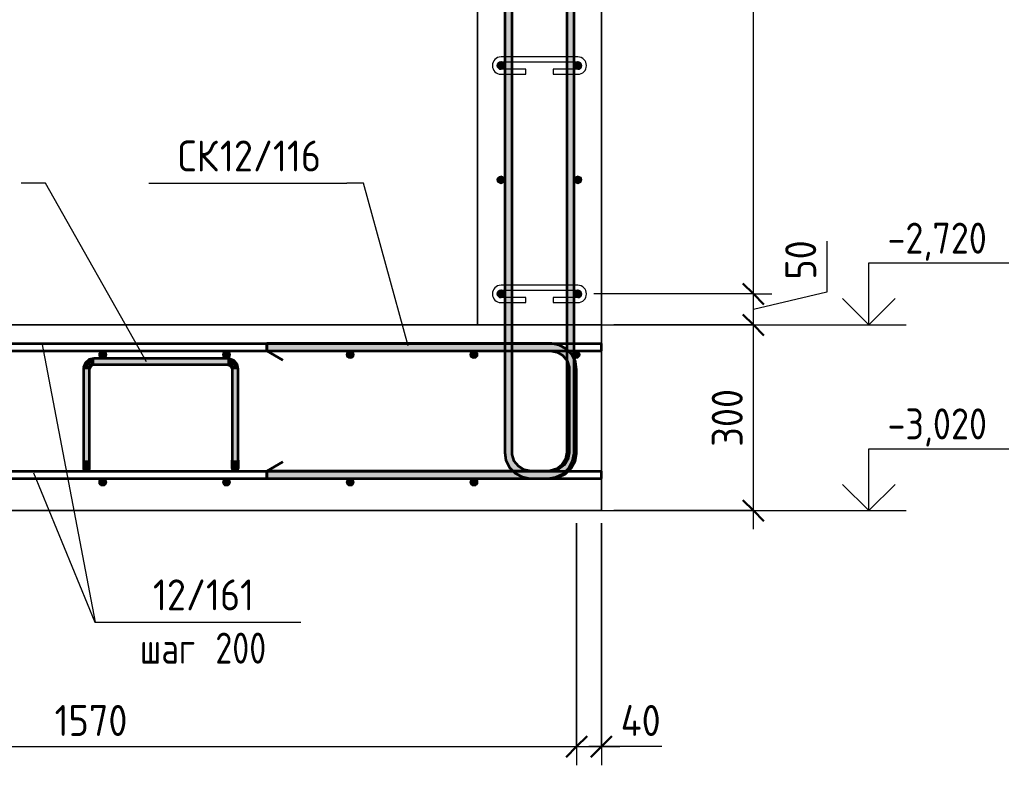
# Model space of a CAD drawing. Header units: millimetres. Extents: x 40349 to 61836, y -34600 to -479.
# Drawn here: x 47368 to 48974, y -3431 to -2227 of the extents above; entities that cross this region are included whole.
import ezdxf

# ---------------------------------------------------------------- set-up
doc = ezdxf.new("R2010")
doc.units = ezdxf.units.MM
for name, color, linetype, lineweight in [('AA_Dim', 7, 'Continuous', 9), ('AA_Dim-20', 7, 'Continuous', 9), ('AA_Oformlenie', 7, 'Continuous', 9), ('AA_Vinoska', 7, 'Continuous', 9), ('AA_Visotnaya otmetka', 7, 'Continuous', 9), ('AF_Stena_Опалубка', 253, 'Continuous', 20), ('KR_Armatura', 7, 'Continuous', 20), ('KR_Armatura_Tonkie', 7, 'Continuous', 20), ('KR_Fundament', 7, 'Continuous', 20)]:
    doc.layers.add(name, color=color, linetype=linetype, lineweight=lineweight)
doc.styles.add('ISOCPEUR', font='isocpeur.TTF', dxfattribs={"width": 0.9, "height": 50})
doc.styles.add('ISOCPEUR_1', font='isocpeur.TTF', dxfattribs={"width": 0.8, "height": 50})
doc.styles.add('ISOCPEUR_3', font='isocpeur.TTF', dxfattribs={"width": 0.85, "height": 50})
doc.dimstyles.new('00_Точн_3_знака__прозр_', dxfattribs={"dimscale": 304.8, "dimtxt": 50.137748, "dimasz": 0.111549, "dimexe": 0.098425, "dimexo": 0.065617, "dimgap": 0.006562, "dimtad": 1, "dimdec": 3, "dimrnd": 0.001, "dimdsep": 46, "dimtxsty": 'ISOCPEUR', "dimblk1": 'OBLIQUE', "dimblk2": 'OBLIQUE', "dimsah": 1, "dimcen": 0.09, "dimdle": 0.098425, "dimazin": 0, "dimtfac": 1, "dimtdec": 4, "dimtix": 1, "dimtmove": 1, "dimatfit": 3, "dimfxl": 1, "dimtvp": 1, "dimtolj": 1, "dimtzin": 0, "dimlwd": 18, "dimlwe": 18, "dimarcsym": 2})
doc.dimstyles.new('00_Точн_3_знака__прозр__1', dxfattribs={"dimscale": 304.8, "dimtxt": 50.137748, "dimasz": 0.111549, "dimexe": 0.098425, "dimexo": 0.065617, "dimgap": 0.006562, "dimtad": 1, "dimdec": 3, "dimrnd": 0.001, "dimdsep": 46, "dimtxsty": 'ISOCPEUR', "dimblk1": 'OBLIQUE', "dimblk2": 'OBLIQUE', "dimsah": 1, "dimcen": 0.09, "dimdle": 0.098425, "dimazin": 0, "dimtfac": 1, "dimtdec": 4, "dimtix": 1, "dimtmove": 0, "dimatfit": 3, "dimfxl": 1, "dimtvp": 1, "dimtolj": 1, "dimtzin": 0, "dimlwd": 18, "dimlwe": 18, "dimarcsym": 2})
doc.dimstyles.new('05_Округл_5мм__прозр_', dxfattribs={"dimscale": 304.8, "dimtxt": 50.137748, "dimasz": 0.111549, "dimexe": 0.098425, "dimexo": 0.065617, "dimgap": 0.006562, "dimtad": 1, "dimdec": 0, "dimrnd": 5, "dimdsep": 46, "dimtxsty": 'ISOCPEUR', "dimblk1": 'OBLIQUE', "dimblk2": 'OBLIQUE', "dimsah": 1, "dimcen": 0.09, "dimdle": 0.098425, "dimazin": 0, "dimtfac": 1, "dimtdec": 4, "dimtix": 1, "dimtmove": 1, "dimatfit": 3, "dimfxl": 1, "dimtvp": 1, "dimtolj": 1, "dimtzin": 0, "dimlwd": 18, "dimlwe": 18, "dimarcsym": 2})
doc.dimstyles.new('05_Округл_5мм__прозр__1', dxfattribs={"dimscale": 304.8, "dimtxt": 50.137748, "dimasz": 0.111549, "dimexe": 0.098425, "dimexo": 0.065617, "dimgap": 0.006562, "dimtad": 1, "dimdec": 0, "dimrnd": 5, "dimdsep": 46, "dimtxsty": 'ISOCPEUR', "dimblk1": 'OBLIQUE', "dimblk2": 'OBLIQUE', "dimsah": 1, "dimcen": 0.09, "dimdle": 0.098425, "dimazin": 0, "dimtfac": 1, "dimtdec": 4, "dimtix": 1, "dimtmove": 0, "dimatfit": 3, "dimfxl": 1, "dimtvp": 1, "dimtolj": 1, "dimtzin": 0, "dimlwd": 18, "dimlwe": 18, "dimarcsym": 2})

# ---------------------------------------------------------------- blocks, each defined once
blk = doc.blocks.new('351_Ряд стержней П переменный шаг _НесАрм_РабПлоск_ - Тип 1-3823003-Разрез 2 Арм')
at = {"layer": 'KR_Armatura_Tonkie', "lineweight": 35}
h = blk.add_hatch(color=256, dxfattribs=at)
h.paths.add_polyline_path([(33115, -2926), (33121, -2926), (33120.8, -2762), (33109, -2762), (33109.2, -2926), (33113.4, -2926)])
h.paths.add_polyline_path([(33110.8, -2750), (33121, -2750), (33120.8, -840), (33109, -840), (33109.2, -2750), (33110.7, -2750)])
h = blk.add_hatch(color=256, dxfattribs=at)
h.paths.add_polyline_path([(33213, -2926), (33213, -2792), (33211.9, -2784.1), (33209, -2777.3), (33209.2, -2926), (33212, -2926)])
h.paths.add_polyline_path([(33221, -2774.9), (33220.8, -840), (33209, -840), (33209.2, -2759.6), (33212.7, -2762.3), (33219.4, -2771), (33220.8, -2774.5)])
for points in [[(33151, -2956), (33143.2, -2955), (33135.4, -2951.5), (33129.4, -2946.7), (33124.9, -2940.7), (33122, -2933.8), (33120.8, -2926), (33109, -2926), (33110.4, -2936.9), (33114.6, -2947), (33121.7, -2956), (33144.6, -2956)], [(33179, -2956), (33183, -2956), (33191.5, -2954.7), (33198.4, -2951.7), (33204.7, -2946.6), (33209, -2941), (33212, -2933.8), (33213, -2926), (33209, -2926), (33208, -2933.8), (33204.6, -2941.5), (33199.7, -2947.6), (33193.7, -2952.1), (33186.8, -2955), (33179.8, -2955.9)]]:
    blk.add_hatch(color=256, dxfattribs=at).paths.add_polyline_path(points)
for p, q in [((33109, -840), (33109, -2926)), ((33121, -2926), (33121, -840)), ((33209, -840), (33209, -2926)), ((33221, -2926), (33221, -840)), ((33179, -2956), (33151, -2956)), ((33151, -2968), (33179, -2968))]:
    blk.add_line(p, q, dxfattribs=at)
at = {"layer": 'KR_Armatura_Tonkie', "lineweight": 35, "flags": 128}
for points in [[(33109, -2926), (33111, -2938.7), (33116.7, -2950.2), (33125.6, -2959.4), (33136.9, -2965.5), (33149.5, -2968), (33151, -2968)], [(33151, -2956), (33140.3, -2954), (33131.1, -2948.4), (33124.4, -2939.9), (33121.2, -2929.5), (33121, -2926)], [(33179, -2968), (33191.7, -2966), (33203.2, -2960.3), (33212.4, -2951.4), (33218.5, -2940.1), (33221, -2927.5), (33221, -2926)], [(33209, -2926), (33207, -2936.7), (33201.4, -2945.9), (33192.9, -2952.6), (33182.5, -2955.8), (33179, -2956)]]:
    blk.add_lwpolyline(points, dxfattribs=at)
blk = doc.blocks.new('261_Лягушка _НесАрм_РабПлоск_ - 10 А240-3817849-Разрез 2 Арм')
at = {"layer": 'KR_Armatura_Tonkie'}
for points in [[(32432.7, -2791.5), (32433.8, -2791.5), (32437.4, -2782.7), (32446.3, -2779), (32446.2, -2774), (32441.4, -2774.7), (32436.9, -2776.7), (32433.7, -2779.5), (32430.9, -2783.7), (32429.4, -2787.1), (32428.9, -2791.5), (32432.5, -2791.5)], [(32446.3, -2779), (32661.3, -2779), (32661.3, -2774), (32446.3, -2774.2), (32446.3, -2777.7)], [(32678.1, -2791.5), (32678.8, -2791.5), (32678.1, -2786.6), (32676.1, -2782.1), (32673.3, -2779), (32667.8, -2775.5), (32665.7, -2774.6), (32661.3, -2774.2), (32661.3, -2779), (32670.2, -2782.8), (32673.8, -2791.5), (32677.4, -2791.5)], [(32433.8, -2938.5), (32433.8, -2791.5), (32428.8, -2791.5), (32428.9, -2938.5), (32432.5, -2938.5)], [(32437.4, -2791.5), (32438.8, -2791.5), (32440.9, -2785.9), (32446.3, -2783.8), (32446.2, -2779), (32437.4, -2782.8), (32433.8, -2791.5), (32437.3, -2791.5)], [(32433.8, -2938.5), (32438.8, -2938.5), (32438.6, -2791.5), (32433.8, -2791.5), (32433.8, -2938.1)], [(32661.3, -2784), (32661.3, -2779), (32446.3, -2779), (32446.3, -2784), (32660.3, -2784)], [(32668.9, -2791.5), (32673.8, -2791.5), (32670.1, -2782.7), (32661.3, -2779), (32661.3, -2784), (32666.9, -2786.1), (32668.8, -2791.5)], [(32672.5, -2938.5), (32673.8, -2938.5), (32673.8, -2791.5), (32668.8, -2791.5), (32668.9, -2938.5), (32671.3, -2938.5)], [(32675.1, -2938.5), (32678.8, -2938.5), (32678.6, -2791.5), (32673.8, -2791.5), (32673.8, -2938.5)], [(32433.8, -2956), (32433.8, -2938.5), (32428.8, -2938.5), (32428.9, -2948.9), (32428.9, -2952.1), (32428.9, -2952.3), (32429.4, -2953.5), (32430.4, -2954.7), (32431.3, -2955.3), (32432.5, -2955.8)], [(32433.8, -2956), (32435.1, -2955.8), (32436.3, -2955.3), (32437.3, -2954.5), (32438.1, -2953.5), (32438.7, -2951.8), (32438.7, -2950.4), (32438.7, -2944.9), (32438.6, -2938.5), (32433.8, -2938.5), (32433.8, -2954.7)], [(32668.8, -2951), (32668.9, -2949.7), (32669.5, -2948.5), (32670.2, -2947.5), (32671.3, -2946.7), (32672.5, -2946.2), (32673.8, -2946), (32673.8, -2938.5), (32668.8, -2938.5), (32668.9, -2948.8)], [(32673.8, -2956), (32677.4, -2954.2), (32678.8, -2951), (32677.3, -2947.5), (32673.8, -2946), (32670.2, -2947.5), (32668.8, -2951), (32670.2, -2954.5)], [(32678.6, -2949.7), (32678.6, -2947.5), (32678.6, -2938.5), (32673.8, -2938.5), (32673.8, -2946), (32675.1, -2946.2), (32676.3, -2946.7), (32677.7, -2948), (32678.3, -2948.9)]]:
    blk.add_hatch(color=256, dxfattribs=at).paths.add_polyline_path(points)
at = {"layer": 'KR_Armatura'}
for start, end in [(90, 270), (270, 90)]:
    blk.add_arc((32673.8, -2951), 5, start, end, dxfattribs=at)
at = {"layer": 'KR_Armatura_Tonkie', "lineweight": 35}
for p, q in [((32661.3, -2774), (32446.3, -2774)), ((32428.8, -2791.5), (32428.8, -2938.5)), ((32438.8, -2938.5), (32438.8, -2791.5)), ((32446.3, -2784), (32661.3, -2784)), ((32668.8, -2791.5), (32668.8, -2938.5)), ((32678.8, -2938.5), (32678.8, -2791.5))]:
    blk.add_line(p, q, dxfattribs=at)
at = {"layer": 'KR_Armatura_Tonkie', "lineweight": 35, "flags": 128}
for points in [[(32446.3, -2774), (32438.3, -2775.9), (32432, -2781.3), (32429, -2789), (32428.8, -2791.5)], [(32678.8, -2791.5), (32676.8, -2783.5), (32671.4, -2777.3), (32663.8, -2774.2), (32661.3, -2774)], [(32438.8, -2791.5), (32440.7, -2786.5), (32445.4, -2784.1), (32446.3, -2784)], [(32661.3, -2784), (32666.3, -2785.9), (32668.7, -2790.6), (32668.8, -2791.5)], [(32428.8, -2938.5), (32428.8, -2945.2), (32428.8, -2949.8), (32428.8, -2951)], [(32438.8, -2951), (32438.8, -2949.1), (32438.8, -2943.9), (32438.8, -2938.5)], [(32668.8, -2951), (32668.8, -2949.1), (32668.8, -2943.9), (32668.8, -2938.5)], [(32668.8, -2951), (32670.6, -2947.1), (32673.8, -2946)], [(32673.8, -2956), (32669.9, -2954.1), (32668.8, -2951)], [(32673.8, -2946), (32677.7, -2947.9), (32678.8, -2951)], [(32678.8, -2951), (32676.9, -2954.9), (32673.8, -2956)], [(32678.8, -2938.5), (32678.8, -2945.2), (32678.8, -2949.8), (32678.8, -2951)]]:
    blk.add_lwpolyline(points, dxfattribs=at)
at = {"layer": 'KR_Armatura_Tonkie', "lineweight": 35}
for start, end in [(90, 270), (270, 90)]:
    blk.add_arc((32433.8, -2951), 5, start, end, dxfattribs=at)
blk = doc.blocks.new('350_Стержень П торец СК-СГ _НесАрм_РабПлоск_ - 350_Стержень П торец СК-СГ _НесАрм_РабПлоск_-V2-Разрез 2 Арм')
at = {"layer": 'KR_Armatura_Tonkie', "lineweight": 35}
for points in [[(32870.1, -2762), (33183, -2761.8), (33183, -2750), (32725, -2750.2), (32725, -2762)], [(33213.8, -2792), (33225, -2792), (33223.6, -2781.1), (33219.2, -2770.7), (33212.7, -2762.3), (33204, -2755.6), (33193.9, -2751.4), (33183, -2750.2), (33183, -2762), (33190.8, -2763), (33198.2, -2766.1), (33204.2, -2770.8), (33209.1, -2777.3), (33212, -2784.3), (33213.2, -2792)], [(33216.5, -2926), (33225, -2926), (33224.8, -2792), (33213, -2792), (33213.2, -2926), (33216, -2926)], [(33183, -2968), (33193.9, -2966.6), (33204.3, -2962.2), (33212.7, -2955.7), (33219.4, -2947), (33223.6, -2936.9), (33224.8, -2926), (33213, -2926), (33212, -2933.8), (33208.9, -2941.2), (33204.2, -2947.2), (33197.6, -2952.1), (33190.7, -2955), (33183, -2956.2), (33183, -2967.8)], [(32725, -2968), (33183, -2967.8), (33183, -2956), (32725, -2956.2), (32725, -2967.8)]]:
    blk.add_hatch(color=256, dxfattribs=at).paths.add_polyline_path(points)
for p, q in [((33183, -2750), (32725, -2750)), ((32725, -2762), (32725, -2750)), ((32725, -2750), (32725, -2762)), ((32725, -2762), (33183, -2762)), ((32725, -2762), (32751, -2777)), ((33213, -2792), (33213, -2926)), ((33225, -2926), (33225, -2792)), ((32725, -2956), (32751, -2941)), ((33183, -2956), (32725, -2956)), ((32725, -2956), (32725, -2968)), ((32725, -2968), (32725, -2956)), ((32725, -2968), (33183, -2968))]:
    blk.add_line(p, q, dxfattribs=at)
at = {"layer": 'KR_Armatura_Tonkie', "lineweight": 35, "flags": 128}
for points in [[(33225, -2792), (33223, -2779.3), (33217.3, -2767.8), (33208.4, -2758.6), (33197.1, -2752.5), (33184.5, -2750), (33183, -2750)], [(33183, -2762), (33193.7, -2764), (33202.9, -2769.6), (33209.6, -2778.1), (33212.8, -2788.5), (33213, -2792)], [(33183, -2968), (33195.7, -2966), (33207.2, -2960.3), (33216.4, -2951.4), (33222.5, -2940.1), (33225, -2927.5), (33225, -2926)], [(33213, -2926), (33211, -2936.7), (33205.4, -2945.9), (33196.9, -2952.6), (33186.5, -2955.8), (33183, -2956)]]:
    blk.add_lwpolyline(points, dxfattribs=at)
blk = doc.blocks.new('079_Шпилька _ЭлУзла_ - d6 А240-3831128-Разрез 2 Арм')
at = {"layer": 'AA_Oformlenie'}
for p, q in [((33227, -2656), (33103, -2656)), ((33103, -2664), (33227, -2664)), ((33143, -2676), (33103, -2676)), ((33143, -2684), (33143, -2676)), ((33227, -2676), (33187, -2676)), ((33187, -2676), (33187, -2684)), ((33103, -2684), (33143, -2684)), ((33187, -2684), (33227, -2684))]:
    blk.add_line(p, q, dxfattribs=at)
for centre, radius, start, end in [((33103, -2670), 14, 90, 270), ((33103, -2670), 6, 90, 270), ((33227, -2670), 14, 270, 90), ((33227, -2670), 6, 270, 90)]:
    blk.add_arc(centre, radius, start, end, dxfattribs=at)
blk = doc.blocks.new('DIMBLOCK39-Разрез 2 Арм')
at = {"layer": 'AA_Dim-20', "lineweight": 30}
for p, q in [((48552.6, -2670), (48535.6, -2653)), ((48552.6, -2670), (48569.6, -2687)), ((48552.6, -2720), (48535.6, -2703)), ((48552.6, -2720), (48569.6, -2737)), ((48552.6, -3020), (48535.6, -3003)), ((48552.6, -3020), (48569.6, -3037))]:
    blk.add_line(p, q, dxfattribs=at)
at = {"layer": 'AA_Dim-20', "lineweight": 18}
for p, q in [((48552.6, -2670), (48295.2, -2670)), ((48552.6, -2670), (48582.6, -2670)), ((48552.6, -2720), (48327.2, -2720)), ((48552.6, -3050), (48552.6, -2720)), ((48552.6, -2720), (48582.6, -2720)), ((48552.6, -3020), (48327.2, -3020)), ((48552.6, -3020), (48582.6, -3020))]:
    blk.add_line(p, q, dxfattribs=at)
at = {"layer": 'AA_Dim-20', "color": 0, "lineweight": 18, "insert": (48485.4, -2916.8), "char_height": 50, "width": 112.384, "attachment_point": 1, "rotation": 90, "line_spacing_factor": 1.135194, "style": 'ISOCPEUR'}
blk.add_mtext('300', dxfattribs=at)
blk = doc.blocks.new('_None')
blk = doc.blocks.new('DIMBLOCK40-Разрез 2 Арм')
at = {"layer": 'AA_Dim-20', "lineweight": 18}
for p, q in [((48671.2, -2584.5), (48671.2, -2666.9)), ((48552.6, -2670), (48295.2, -2670)), ((48671.2, -2666.9), (48552.6, -2695)), ((48552.6, -2720), (48552.6, -2670)), ((48552.6, -2670), (48582.6, -2670)), ((48552.6, -2720), (48327.2, -2720)), ((48552.6, -2720), (48582.6, -2720))]:
    blk.add_line(p, q, dxfattribs=at)
at = {"layer": 'AA_Dim-20', "lineweight": 30}
for p, q in [((48552.6, -2670), (48535.6, -2653)), ((48552.6, -2670), (48569.6, -2687)), ((48552.6, -2720), (48535.6, -2703)), ((48552.6, -2720), (48569.6, -2737))]:
    blk.add_line(p, q, dxfattribs=at)
at = {"layer": 'AA_Dim-20', "color": 0, "lineweight": 18, "insert": (48604.1, -2646.9), "char_height": 50, "width": 74.923, "attachment_point": 1, "rotation": 90, "line_spacing_factor": 1.135194, "style": 'ISOCPEUR'}
blk.add_mtext('50', dxfattribs=at)
blk = doc.blocks.new('DIMBLOCK41-Разрез 2 Арм')
at = {"layer": 'AA_Dim-20', "lineweight": 30}
for p, q in [((48552.6, -851), (48535.6, -834)), ((48552.6, -851), (48569.6, -868)), ((48552.6, -1010.4), (48535.6, -993.4)), ((48552.6, -1010.4), (48569.6, -1027.4)), ((48552.6, -2670), (48535.6, -2653)), ((48552.6, -2670), (48569.6, -2687))]:
    blk.add_line(p, q, dxfattribs=at)
at = {"layer": 'AA_Dim-20', "lineweight": 18}
for p, q in [((48552.6, -851), (48295.2, -851)), ((48552.6, -851), (48582.6, -851)), ((48552.6, -1010.4), (48295.2, -1010.4)), ((48552.6, -2670), (48552.6, -1010.4)), ((48552.6, -1010.4), (48582.6, -1010.4)), ((48552.6, -2670), (48295.2, -2670)), ((48552.6, -2670), (48582.6, -2670))]:
    blk.add_line(p, q, dxfattribs=at)
at = {"layer": 'AA_Dim-20', "color": 0, "lineweight": 18, "insert": (48485.4, -1986.8), "char_height": 50, "width": 351.91, "attachment_point": 1, "rotation": 90, "line_spacing_factor": 1.135194, "style": 'ISOCPEUR'}
blk.add_mtext('9х185=1660', dxfattribs=at)
blk = doc.blocks.new('042_М_Арматуры - Диам длина поз _ Комментарий-2260297-Разрез 2 Арм')
at = {"layer": 'AA_Vinoska'}
blk.add_line((32596.7, -704), (32916.7, -704), dxfattribs=at)
blk = doc.blocks.new('DIMBLOCK51-Разрез 2 Арм')
at = {"layer": 'AA_Dim-20', "lineweight": 18}
for p, q in [((46697.2, -3040), (46697.2, -3431)), ((46697.2, -3401), (46697.2, -3040)), ((48267.2, -3040), (48267.2, -3431)), ((48267.2, -3401), (48267.2, -3040)), ((46697.2, -3401), (48267.2, -3401))]:
    blk.add_line(p, q, dxfattribs=at)
at = {"layer": 'AA_Dim-20', "lineweight": 30}
for p, q in [((46697.2, -3401), (46714.2, -3384)), ((48267.2, -3401), (48284.2, -3384)), ((46697.2, -3401), (46680.2, -3418)), ((48267.2, -3401), (48250.2, -3418))]:
    blk.add_line(p, q, dxfattribs=at)
at = {"layer": 'AA_Dim-20', "color": 0, "lineweight": 18, "insert": (47424.5, -3333.9), "char_height": 50, "width": 138.494, "attachment_point": 1, "line_spacing_factor": 1.135194, "style": 'ISOCPEUR'}
blk.add_mtext('1570', dxfattribs=at)
blk = doc.blocks.new('_Oblique')
at = {"color": 0, "linetype": 'ByBlock', "lineweight": -2}
blk.add_line((-0.5, -0.5), (0.5, 0.5), dxfattribs=at)
blk = doc.blocks.new('DIMBLOCK52-Разрез 2 Арм')
at = {"layer": 'AA_Dim-20', "lineweight": 18}
for p, q in [((48267.2, -3040), (48267.2, -3431)), ((48267.2, -3401), (48267.2, -3040)), ((48307.2, -3040), (48307.2, -3431)), ((48307.2, -3401), (48307.2, -3040)), ((48267.2, -3401), (48337.2, -3401)), ((48318.4, -3401), (48287.2, -3401)), ((48404.6, -3401), (48318.4, -3401))]:
    blk.add_line(p, q, dxfattribs=at)
at = {"layer": 'AA_Dim-20', "lineweight": 30}
for p, q in [((48267.2, -3401), (48284.2, -3384)), ((48307.2, -3401), (48324.2, -3384)), ((48267.2, -3401), (48250.2, -3418)), ((48307.2, -3401), (48290.2, -3418))]:
    blk.add_line(p, q, dxfattribs=at)
at = {"layer": 'AA_Dim-20', "color": 0, "lineweight": 18, "insert": (48338.4, -3333.9), "char_height": 50, "width": 79.464, "attachment_point": 1, "line_spacing_factor": 1.135194, "style": 'ISOCPEUR'}
blk.add_mtext('40', dxfattribs=at)
blk = doc.blocks.new('Высотные отметки - Стрелка вверх-400292-Разрез 2 Арм')
at = {"layer": 'AA_Vinoska'}
for p, q in [((33696.9, -700), (33922.9, -700)), ((33696.9, -800), (33696.9, -700)), ((33696.9, -800), (33654.5, -757.6)), ((33696.9, -800), (33739.3, -757.6)), ((33636.9, -800), (33756.9, -800))]:
    blk.add_line(p, q, dxfattribs=at)

msp = doc.modelspace()

# ---------------------------------------------------------------- hatches: boundary and pattern name
at = {"layer": 'KR_Armatura'}
h = msp.add_hatch(color=256, dxfattribs=at)
edge = h.paths.add_edge_path()
edge.add_arc((48145.2372, -2301.2), 6, 0, 360)
for points in [[(48145.2372, -2307.2), (48150.4333, -2304.2), (48150.4333, -2298.2), (48145.2372, -2295.2), (48140.041, -2298.2), (48140.041, -2304.2)], [(48269.2372, -2307.2), (48274.4333, -2304.2), (48274.4333, -2298.2), (48269.2372, -2295.2), (48264.041, -2298.2), (48264.041, -2304.2)], [(48145.2372, -2491.6), (48150.4333, -2488.6), (48150.4333, -2482.6), (48145.2372, -2479.6), (48140.041, -2482.6), (48140.041, -2488.6)], [(48269.2372, -2491.6), (48274.4333, -2488.6), (48274.4333, -2482.6), (48269.2372, -2479.6), (48264.041, -2482.6), (48264.041, -2488.6)], [(48145.2372, -2676), (48150.4333, -2673), (48150.4333, -2667), (48145.2372, -2664), (48140.041, -2667), (48140.041, -2673)], [(48269.2372, -2676), (48274.4333, -2673), (48274.4333, -2667), (48269.2372, -2664), (48264.041, -2667), (48264.041, -2673)], [(47499.2372, -2773.1962), (47505.2372, -2773.1962), (47508.2372, -2768), (47505.2372, -2762.8038), (47499.2372, -2762.8038), (47496.2372, -2768)], [(47700.4045, -2773.1962), (47704.9872, -2773.1962), (47707.9872, -2768), (47704.9872, -2762.8038), (47698.9872, -2762.8038), (47695.9872, -2768), (47698.9872, -2773.1962)], [(47898.7372, -2773.1962), (47904.7372, -2773.1962), (47907.7372, -2768), (47904.7372, -2762.8038), (47898.7372, -2762.8038), (47895.7372, -2768)], [(48098.4872, -2773.1962), (48104.4872, -2773.1962), (48107.4872, -2768), (48104.4872, -2762.8038), (48098.4872, -2762.8038), (48095.4872, -2768)], [(48263.2372, -2773.1962), (48269.2372, -2773.1962), (48272.2372, -2768), (48269.2372, -2762.8038), (48263.2372, -2762.8038), (48260.2372, -2768)], [(47499.2372, -2979.1962), (47505.2372, -2979.1962), (47508.2372, -2974), (47505.2372, -2968.8038), (47499.2372, -2968.8038), (47496.2372, -2974)], [(47698.9872, -2979.1962), (47704.9872, -2979.1962), (47707.9872, -2974), (47704.9872, -2968.8038), (47698.9872, -2968.8038), (47695.9872, -2974)], [(47898.7372, -2979.1962), (47904.7372, -2979.1962), (47907.7372, -2974), (47904.7372, -2968.8038), (47898.7372, -2968.8038), (47895.7372, -2974)], [(48098.4872, -2979.1962), (48104.4872, -2979.1962), (48107.4872, -2974), (48104.4872, -2968.8038), (48098.4872, -2968.8038), (48095.4872, -2974)]]:
    msp.add_hatch(color=256, dxfattribs=at).paths.add_polyline_path(points)
h = msp.add_hatch(color=256, dxfattribs=at)
edge = h.paths.add_edge_path()
edge.add_arc((48269.2372, -2301.2), 6, 0, 360)
h = msp.add_hatch(color=256, dxfattribs=at)
edge = h.paths.add_edge_path()
edge.add_arc((48145.2372, -2485.6), 6, 0, 360)
h = msp.add_hatch(color=256, dxfattribs=at)
edge = h.paths.add_edge_path()
edge.add_arc((48269.2372, -2485.6), 6, 0, 360)
h = msp.add_hatch(color=256, dxfattribs=at)
edge = h.paths.add_edge_path()
edge.add_arc((48145.2372, -2670), 6, 0, 360)
h = msp.add_hatch(color=256, dxfattribs=at)
edge = h.paths.add_edge_path()
edge.add_arc((48269.2372, -2670), 6, 0, 360)
h = msp.add_hatch(color=256, dxfattribs=at)
edge = h.paths.add_edge_path()
edge.add_arc((47502.2372, -2768), 6, 0, 360)
h = msp.add_hatch(color=256, dxfattribs=at)
edge = h.paths.add_edge_path()
edge.add_arc((47701.9872, -2768), 6, 0, 360)
h = msp.add_hatch(color=256, dxfattribs=at)
edge = h.paths.add_edge_path()
edge.add_arc((47901.7372, -2768), 6, 0, 360)
h = msp.add_hatch(color=256, dxfattribs=at)
edge = h.paths.add_edge_path()
edge.add_arc((48101.4872, -2768), 6, 0, 360)
h = msp.add_hatch(color=256, dxfattribs=at)
edge = h.paths.add_edge_path()
edge.add_arc((48266.2372, -2768), 6, 0, 360)
h = msp.add_hatch(color=256, dxfattribs=at)
edge = h.paths.add_edge_path()
edge.add_arc((47502.2372, -2974), 6, 0, 360)
h = msp.add_hatch(color=256, dxfattribs=at)
edge = h.paths.add_edge_path()
edge.add_arc((47701.9872, -2974), 6, 0, 360)
h = msp.add_hatch(color=256, dxfattribs=at)
edge = h.paths.add_edge_path()
edge.add_arc((47901.7372, -2974), 6, 0, 360)
h = msp.add_hatch(color=256, dxfattribs=at)
edge = h.paths.add_edge_path()
edge.add_arc((48101.4872, -2974), 6, 0, 360)

# ---------------------------------------------------------------- linework, layer by layer
at = {"layer": 'AA_Vinoska'}
for p, q in [((47409.8169, -2491.1508), (47370.787, -2491.1508)), ((47572.6254, -2779.6266), (47409.8169, -2491.1508)), ((47923.28, -2491.1508), (47896.4841, -2491.1508)), ((47995.3919, -2753.7487), (47923.28, -2491.1508)), ((47403.8247, -2748.7207), (47489.8364, -3200.0531)), ((47390.3553, -2958.8184), (47489.4904, -3200.0531)), ((47489.4904, -3200.0531), (47502.2374, -3200.0531)), ((47489.8364, -3200.0531), (47502.2374, -3200.0531))]:
    msp.add_line(p, q, dxfattribs=at)
at = {"layer": 'AA_Visotnaya otmetka'}
for p, q in [((48035.3274, -2720), (48604.8858, -2720)), ((48604.8858, -2720), (48739.1389, -2720)), ((48189.9218, -3020), (48641.5003, -3020)), ((48641.5003, -3020), (48739.1389, -3020))]:
    msp.add_line(p, q, dxfattribs=at)
at = {"layer": 'AF_Stena_Опалубка'}
for p, q in [((48107.2372, -2720), (48107.2372, -800)), ((48107.2372, -800), (48107.2372, -2720)), ((48307.2372, -800), (48307.2372, -2720)), ((48307.2372, -2720), (48307.2372, -800)), ((48307.2372, -2720), (48107.2372, -2720)), ((48107.2372, -2720), (48307.2372, -2720))]:
    msp.add_line(p, q, dxfattribs=at)
at = {"layer": 'KR_Armatura'}
for p, q in [((48145.2372, -2295.2), (48140.041, -2298.2)), ((48150.4333, -2298.2), (48145.2372, -2295.2)), ((48269.2372, -2295.2), (48264.041, -2298.2)), ((48274.4333, -2298.2), (48269.2372, -2295.2)), ((48140.041, -2298.2), (48140.041, -2304.2)), ((48140.041, -2304.2), (48145.2372, -2307.2)), ((48145.2372, -2307.2), (48150.4333, -2304.2)), ((48150.4333, -2304.2), (48150.4333, -2298.2)), ((48264.041, -2298.2), (48264.041, -2304.2)), ((48264.041, -2304.2), (48269.2372, -2307.2)), ((48269.2372, -2307.2), (48274.4333, -2304.2)), ((48274.4333, -2304.2), (48274.4333, -2298.2)), ((48145.2372, -2479.6), (48140.041, -2482.6)), ((48140.041, -2482.6), (48140.041, -2488.6)), ((48150.4333, -2482.6), (48145.2372, -2479.6)), ((48150.4333, -2488.6), (48150.4333, -2482.6)), ((48269.2372, -2479.6), (48264.041, -2482.6)), ((48264.041, -2482.6), (48264.041, -2488.6)), ((48274.4333, -2482.6), (48269.2372, -2479.6)), ((48274.4333, -2488.6), (48274.4333, -2482.6)), ((48140.041, -2488.6), (48145.2372, -2491.6)), ((48145.2372, -2491.6), (48150.4333, -2488.6)), ((48264.041, -2488.6), (48269.2372, -2491.6)), ((48269.2372, -2491.6), (48274.4333, -2488.6)), ((48145.2372, -2664), (48140.041, -2667)), ((48150.4333, -2667), (48145.2372, -2664)), ((48269.2372, -2664), (48264.041, -2667)), ((48274.4333, -2667), (48269.2372, -2664)), ((48140.041, -2667), (48140.041, -2673)), ((48140.041, -2673), (48145.2372, -2676)), ((48145.2372, -2676), (48150.4333, -2673)), ((48150.4333, -2673), (48150.4333, -2667)), ((48264.041, -2667), (48264.041, -2673)), ((48264.041, -2673), (48269.2372, -2676)), ((48269.2372, -2676), (48274.4333, -2673)), ((48274.4333, -2673), (48274.4333, -2667)), ((47499.2372, -2762.8038), (47496.2372, -2768)), ((47496.2372, -2768), (47499.2372, -2773.1962)), ((47505.2372, -2762.8038), (47499.2372, -2762.8038)), ((47499.2372, -2773.1962), (47505.2372, -2773.1962)), ((47508.2372, -2768), (47505.2372, -2762.8038)), ((47505.2372, -2773.1962), (47508.2372, -2768)), ((47698.9872, -2762.8038), (47695.9872, -2768)), ((47695.9872, -2768), (47698.9872, -2773.1962)), ((47704.9872, -2762.8038), (47698.9872, -2762.8038)), ((47698.9872, -2773.1962), (47700.4045, -2773.1962)), ((47700.4045, -2773.1962), (47704.9872, -2773.1962)), ((47707.9872, -2768), (47704.9872, -2762.8038)), ((47704.9872, -2773.1962), (47707.9872, -2768)), ((47898.7372, -2762.8038), (47895.7372, -2768)), ((47895.7372, -2768), (47898.7372, -2773.1962)), ((47904.7372, -2762.8038), (47898.7372, -2762.8038)), ((47898.7372, -2773.1962), (47904.7372, -2773.1962)), ((47907.7372, -2768), (47904.7372, -2762.8038)), ((47904.7372, -2773.1962), (47907.7372, -2768)), ((48098.4872, -2762.8038), (48095.4872, -2768)), ((48095.4872, -2768), (48098.4872, -2773.1962)), ((48104.4872, -2762.8038), (48098.4872, -2762.8038)), ((48098.4872, -2773.1962), (48104.4872, -2773.1962)), ((48107.4872, -2768), (48104.4872, -2762.8038)), ((48104.4872, -2773.1962), (48107.4872, -2768)), ((48263.2372, -2762.8038), (48260.2372, -2768)), ((48260.2372, -2768), (48263.2372, -2773.1962)), ((48269.2372, -2762.8038), (48263.2372, -2762.8038)), ((48263.2372, -2773.1962), (48269.2372, -2773.1962)), ((48272.2372, -2768), (48269.2372, -2762.8038)), ((48269.2372, -2773.1962), (48272.2372, -2768)), ((47499.2372, -2968.8038), (47496.2372, -2974)), ((47505.2372, -2968.8038), (47499.2372, -2968.8038)), ((47508.2372, -2974), (47505.2372, -2968.8038)), ((47698.9872, -2968.8038), (47695.9872, -2974)), ((47704.9872, -2968.8038), (47698.9872, -2968.8038)), ((47707.9872, -2974), (47704.9872, -2968.8038)), ((47898.7372, -2968.8038), (47895.7372, -2974)), ((47904.7372, -2968.8038), (47898.7372, -2968.8038)), ((47907.7372, -2974), (47904.7372, -2968.8038)), ((48098.4872, -2968.8038), (48095.4872, -2974)), ((48104.4872, -2968.8038), (48098.4872, -2968.8038)), ((48107.4872, -2974), (48104.4872, -2968.8038)), ((47496.2372, -2974), (47499.2372, -2979.1962)), ((47499.2372, -2979.1962), (47505.2372, -2979.1962)), ((47505.2372, -2979.1962), (47508.2372, -2974)), ((47695.9872, -2974), (47698.9872, -2979.1962)), ((47698.9872, -2979.1962), (47704.9872, -2979.1962)), ((47704.9872, -2979.1962), (47707.9872, -2974)), ((47895.7372, -2974), (47898.7372, -2979.1962)), ((47898.7372, -2979.1962), (47904.7372, -2979.1962)), ((47904.7372, -2979.1962), (47907.7372, -2974)), ((48095.4872, -2974), (48098.4872, -2979.1962)), ((48098.4872, -2979.1962), (48104.4872, -2979.1962)), ((48104.4872, -2979.1962), (48107.4872, -2974))]:
    msp.add_line(p, q, dxfattribs=at)
for centre in [(48145.2372, -2301.2), (48269.2372, -2301.2), (48145.2372, -2485.6), (48269.2372, -2485.6), (48145.2372, -2670), (48269.2372, -2670), (47502.2372, -2768), (47701.9872, -2768), (47901.7372, -2768), (48101.4872, -2768), (48266.2372, -2768), (47502.2372, -2974), (47701.9872, -2974), (47901.7372, -2974), (48101.4872, -2974)]:
    msp.add_circle(centre, 6, dxfattribs=at)
at = {"layer": 'KR_Armatura_Tonkie', "lineweight": 35}
for p, q in [((46697.2372, -2750), (48307.2372, -2750)), ((48307.2372, -2762), (48307.2372, -2750)), ((46697.2372, -2762), (48307.2372, -2762)), ((46697.2372, -2956), (48307.2372, -2956)), ((46697.2372, -2968), (48307.2372, -2968)), ((48307.2372, -2968), (48307.2372, -2956))]:
    msp.add_line(p, q, dxfattribs=at)
at = {"layer": 'KR_Fundament'}
for p, q in [((46657.2372, -2720), (48307.2372, -2720)), ((48307.2372, -2720), (46657.2372, -2720)), ((48307.2372, -2720), (48307.2372, -3020)), ((48307.2372, -3020), (48307.2372, -2720)), ((48307.2372, -3020), (46657.2372, -3020)), ((46657.2372, -3020), (48307.2372, -3020))]:
    msp.add_line(p, q, dxfattribs=at)

# ---------------------------------------------------------------- block references
at = {"layer": 'AA_Oformlenie'}
for p in [(15042.2372, 368.8), (15042.2372, 0)]:
    msp.add_blockref('079_Шпилька _ЭлУзла_ - d6 А240-3831128-Разрез 2 Арм', p, dxfattribs=at)
at = {"layer": 'AA_Vinoska'}
for p in [(14979.8286, -1787.1709), (14905.5819, -2496.0731)]:
    msp.add_blockref('042_М_Арматуры - Диам длина поз _ Комментарий-2260297-Разрез 2 Арм', p, dxfattribs=at)
at = {"layer": 'AA_Visotnaya otmetka'}
for p in [(15042.2372, -1920), (15042.2372, -2220)]:
    msp.add_blockref('Высотные отметки - Стрелка вверх-400292-Разрез 2 Арм', p, dxfattribs=at)
at = {"layer": 'KR_Armatura'}
msp.add_blockref('261_Лягушка _НесАрм_РабПлоск_ - 10 А240-3817849-Разрез 2 Арм', (15042.2372, 0), dxfattribs=at)
at = {"layer": 'KR_Armatura_Tonkie', "lineweight": 35}
for name in ['351_Ряд стержней П переменный шаг _НесАрм_РабПлоск_ - Тип 1-3823003-Разрез 2 Арм', '350_Стержень П торец СК-СГ _НесАрм_РабПлоск_ - 350_Стержень П торец СК-СГ _НесАрм_РабПлоск_-V2-Разрез 2 Арм']:
    msp.add_blockref(name, (15042.2372, 0), dxfattribs=at)

# ---------------------------------------------------------------- texts
at = {"layer": 'AA_Vinoska', "char_height": 50, "attachment_point": 1}
for s, insert, width, style in [('СК', (47623.5469, -2422.1458), 82.253137, 'ISOCPEUR'), ('12/116', (47691.4125, -2422.1458), 199.139175, 'ISOCPEUR'), ('12/161', (47583.2302, -3131.0481), 199.139175, 'ISOCPEUR'), (' 200', (47658.5786, -3217.0292), 133.4008, 'ISOCPEUR_1'), ('шаг', (47562.2702, -3217.0292), 116.7257, 'ISOCPEUR_1')]:
    msp.add_mtext(s, dxfattribs=dict(at, insert=insert, width=width, style=style))

# ---------------------------------------------------------------- dimensions: what is measured, and where the dimension line sits
at = {"layer": 'AA_Dim', "lineweight": 18}
for base, p1, p2, text, override, picture, middle in [((48552.58, -1010.4), (48275.2372, -2670), (48275.2372, -1010.4), '9х185=1660', {"dimpost": '<>', "dimblk1": 'None', "dimblk2": 'None', "dimsah": 1, "dimfxl": 1659.6}, 'DIMBLOCK41-Разрез 2 Арм', (48525.58, -1840.2)), ((48552.58, -2720), (48307.2372, -3020), (48307.2372, -2720), '300', {"dimpost": '<>', "dimblk1": 'None', "dimblk2": 'None', "dimsah": 1, "dimfxl": 300}, 'DIMBLOCK39-Разрез 2 Арм', (48525.58, -2870))]:
    dim = msp.add_linear_dim(base=base, p1=p1, p2=p2, angle=90, text=text, dimstyle='05_Округл_5мм__прозр__1', override=override, dxfattribs=at)
    dim.commit()
    dim.dimension.update_dxf_attribs({"geometry": picture, "text_midpoint": middle})
dim = msp.add_linear_dim(base=(48552.58, -2670), p1=(48307.2372, -2720), p2=(48275.2372, -2670), angle=90, text='50', dimstyle='05_Округл_5мм__прозр_', override={"dimpost": '<>', "dimblk1": 'None', "dimblk2": 'None', "dimsah": 1, "dimfxl": 59.363288}, dxfattribs=at)
dim.commit()
dim.dimension.update_dxf_attribs({"geometry": 'DIMBLOCK40-Разрез 2 Арм', "text_midpoint": (48637.4338, -2609.4604), "dimtype": 160, "text_rotation": 90})
dim = msp.add_linear_dim(base=(48267.2372, -3400.9874), p1=(46697.2372, -3020), p2=(48267.2372, -3020), dimstyle='00_Точн_3_знака__прозр__1', override={"dimpost": '<>', "dimfxl": 1570}, dxfattribs=at)
dim.commit()
dim.dimension.update_dxf_attribs({"geometry": 'DIMBLOCK51-Разрез 2 Арм', "text_midpoint": (47482.2372, -3373.9874)})
dim = msp.add_linear_dim(base=(48307.2372, -3400.9874), p1=(48267.2372, -3020), p2=(48307.2372, -3020), dimstyle='00_Точн_3_знака__прозр_', override={"dimpost": '<>', "dimfxl": 40}, dxfattribs=at)
dim.commit()
dim.dimension.update_dxf_attribs({"geometry": 'DIMBLOCK52-Разрез 2 Арм', "text_midpoint": (48378.1514, -3367.1849), "dimtype": 160})

# ---------------------------------------------------------------- next in the draw order: texts
at = {"layer": 'AA_Visotnaya otmetka', "char_height": 50, "width": 191.919467, "attachment_point": 1, "line_spacing_factor": 1.135194, "style": 'ISOCPEUR_3', "bg_fill": 3, "box_fill_scale": 1.25, "bg_fill_color": 256, "bg_fill_true_color": 13158600, "bg_fill_transparency": 0}
for s, insert in [('-2,720', (48769.1724, -2554.8641)), ('-3,020', (48769.1724, -2854.8641))]:
    msp.add_mtext(s, dxfattribs=dict(at, insert=insert))

doc.saveas('drawing.dxf')
